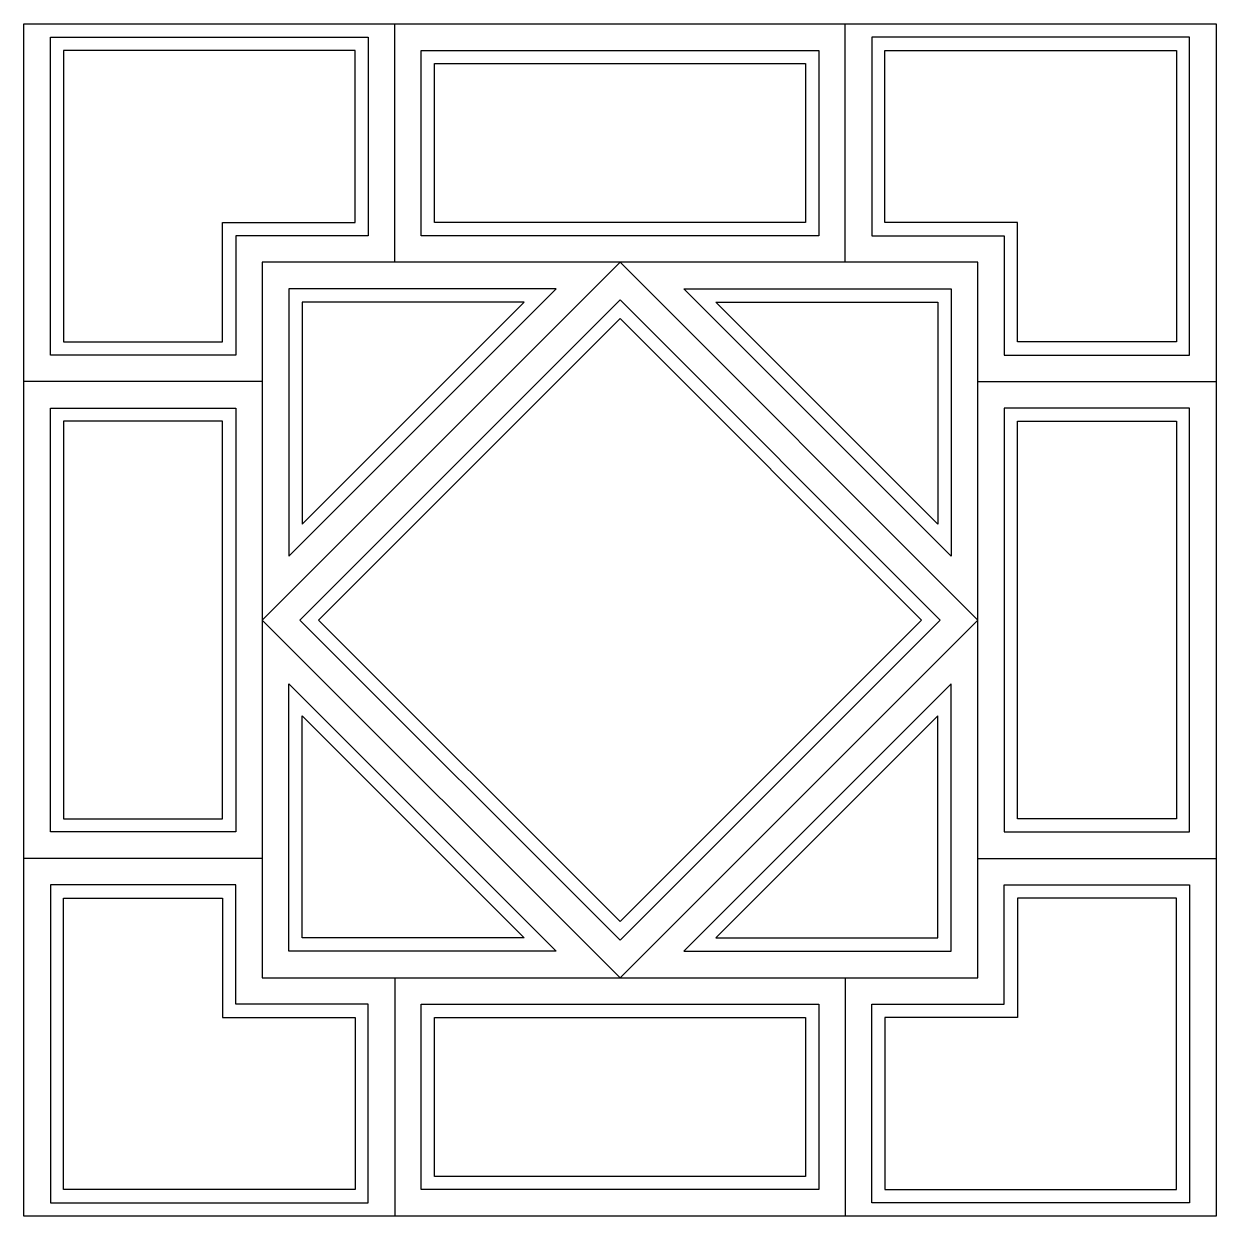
# Model space of a CAD drawing. Extents: x 4110 to 6810, y 2063 to 4763.
import ezdxf

# ---------------------------------------------------------------- set-up
doc = ezdxf.new("R2010")
doc.units = 0
doc.header["$MEASUREMENT"] = 0
for name, color, linetype in [('3', 3, 'CONTINUOUS'), ('4', 4, 'CONTINUOUS'), ('7', 7, 'CONTINUOUS')]:
    doc.layers.add(name, color=color, linetype=linetype)

msp = doc.modelspace()

# ---------------------------------------------------------------- linework, layer by layer
at = {"layer": '3'}
for points in [[(4560, 4313), (4860, 4313), (4860, 4703), (4200, 4703), (4200, 4043), (4560, 4043)], [(6360, 4313), (6060, 4313), (6060, 4703), (6720, 4703), (6720, 4043), (6360, 4043)], [(5460, 4313), (5040, 4313), (5040, 4673), (5460, 4673), (5880, 4673), (5880, 4313)], [(4740, 4133), (4740, 3630.3), (5242.7, 4133)], [(6180, 4133), (6180, 3630.3), (5677.3, 4133)], [(4200, 3413), (4200, 2963), (4560, 2963), (4560, 3413), (4560, 3863), (4200, 3863)], [(6720, 3413), (6720, 2963), (6360, 2963), (6360, 3413), (6360, 3863), (6720, 3863)], [(4740, 2693), (4740, 3195.7), (5242.7, 2693)], [(6180, 2693), (6180, 3195.7), (5677.3, 2693)], [(4560, 2513), (4860, 2513), (4860, 2123), (4200, 2123), (4200, 2783), (4560, 2783)], [(6360, 2513), (6060, 2513), (6060, 2123), (6720, 2123), (6720, 2783), (6360, 2783)], [(5460, 2513), (5880, 2513), (5880, 2153), (5460, 2153), (5040, 2153), (5040, 2513)]]:
    msp.add_lwpolyline(points, close=True, dxfattribs=at)
at = {"layer": '3', "color": 3}
for points in [[(6185.1, 3413), (5460, 4138.2), (4734.9, 3413), (5460, 2687.9)], [(4777.3, 3413), (5460, 4095.7), (6142.7, 3413), (5460, 2730.3)]]:
    msp.add_lwpolyline(points, close=True, dxfattribs=at)
at = {"layer": '4'}
for points in [[(4110, 4763), (6810, 4763), (6810, 2063), (4110, 2063), (4110, 3413)], [(6270, 2603), (6270, 3413), (6270, 4223), (5460, 4223), (4650, 4223), (4650, 3413), (4650, 2603), (5460, 2603)]]:
    msp.add_lwpolyline(points, close=True, dxfattribs=at)
for points in [[(4950, 4223), (4950, 4763)], [(5970, 4223), (5970, 4763)], [(4650, 3953), (4110, 3953)], [(6270, 3953), (6810, 3953)], [(4650, 2873), (4110, 2873)], [(6270, 2873), (6810, 2873)], [(4950, 2603), (4950, 2063)], [(5970, 2603), (5970, 2063)]]:
    msp.add_lwpolyline(points, dxfattribs=at)
at = {"layer": '7'}
for points in [[(4890, 4733), (4890, 4283), (4590, 4283), (4590, 4013), (4170, 4013), (4170, 4733)], [(6030, 4733), (6030, 4283), (6330, 4283), (6330, 4013), (6750, 4013), (6750, 4733)], [(5460, 4703), (5910, 4703), (5910, 4283), (5460, 4283), (5010, 4283), (5010, 4703)], [(6270, 3413), (5460, 4223), (4650, 3413), (5460, 2603)], [(5315.1, 4163), (4710, 4163), (4710, 3557.9)], [(5604.9, 4163), (6210, 4163), (6210, 3557.9)], [(4170, 3413), (4170, 3893), (4590, 3893), (4590, 3413), (4590, 2933), (4170, 2933)], [(6750, 3413), (6750, 3893), (6330, 3893), (6330, 3413), (6330, 2933), (6750, 2933)], [(5315.1, 2663), (4710, 2663), (4710, 3268.2)], [(5604.9, 2663), (6210, 2663), (6210, 3268.2)], [(4890, 2093), (4890, 2543), (4590, 2543), (4590, 2813), (4170, 2813), (4170, 2093)], [(6030, 2093), (6030, 2543), (6330, 2543), (6330, 2813), (6750, 2813), (6750, 2093)], [(5460, 2123), (5010, 2123), (5010, 2543), (5460, 2543), (5910, 2543), (5910, 2123)]]:
    msp.add_lwpolyline(points, close=True, dxfattribs=at)

doc.saveas('drawing.dxf')
